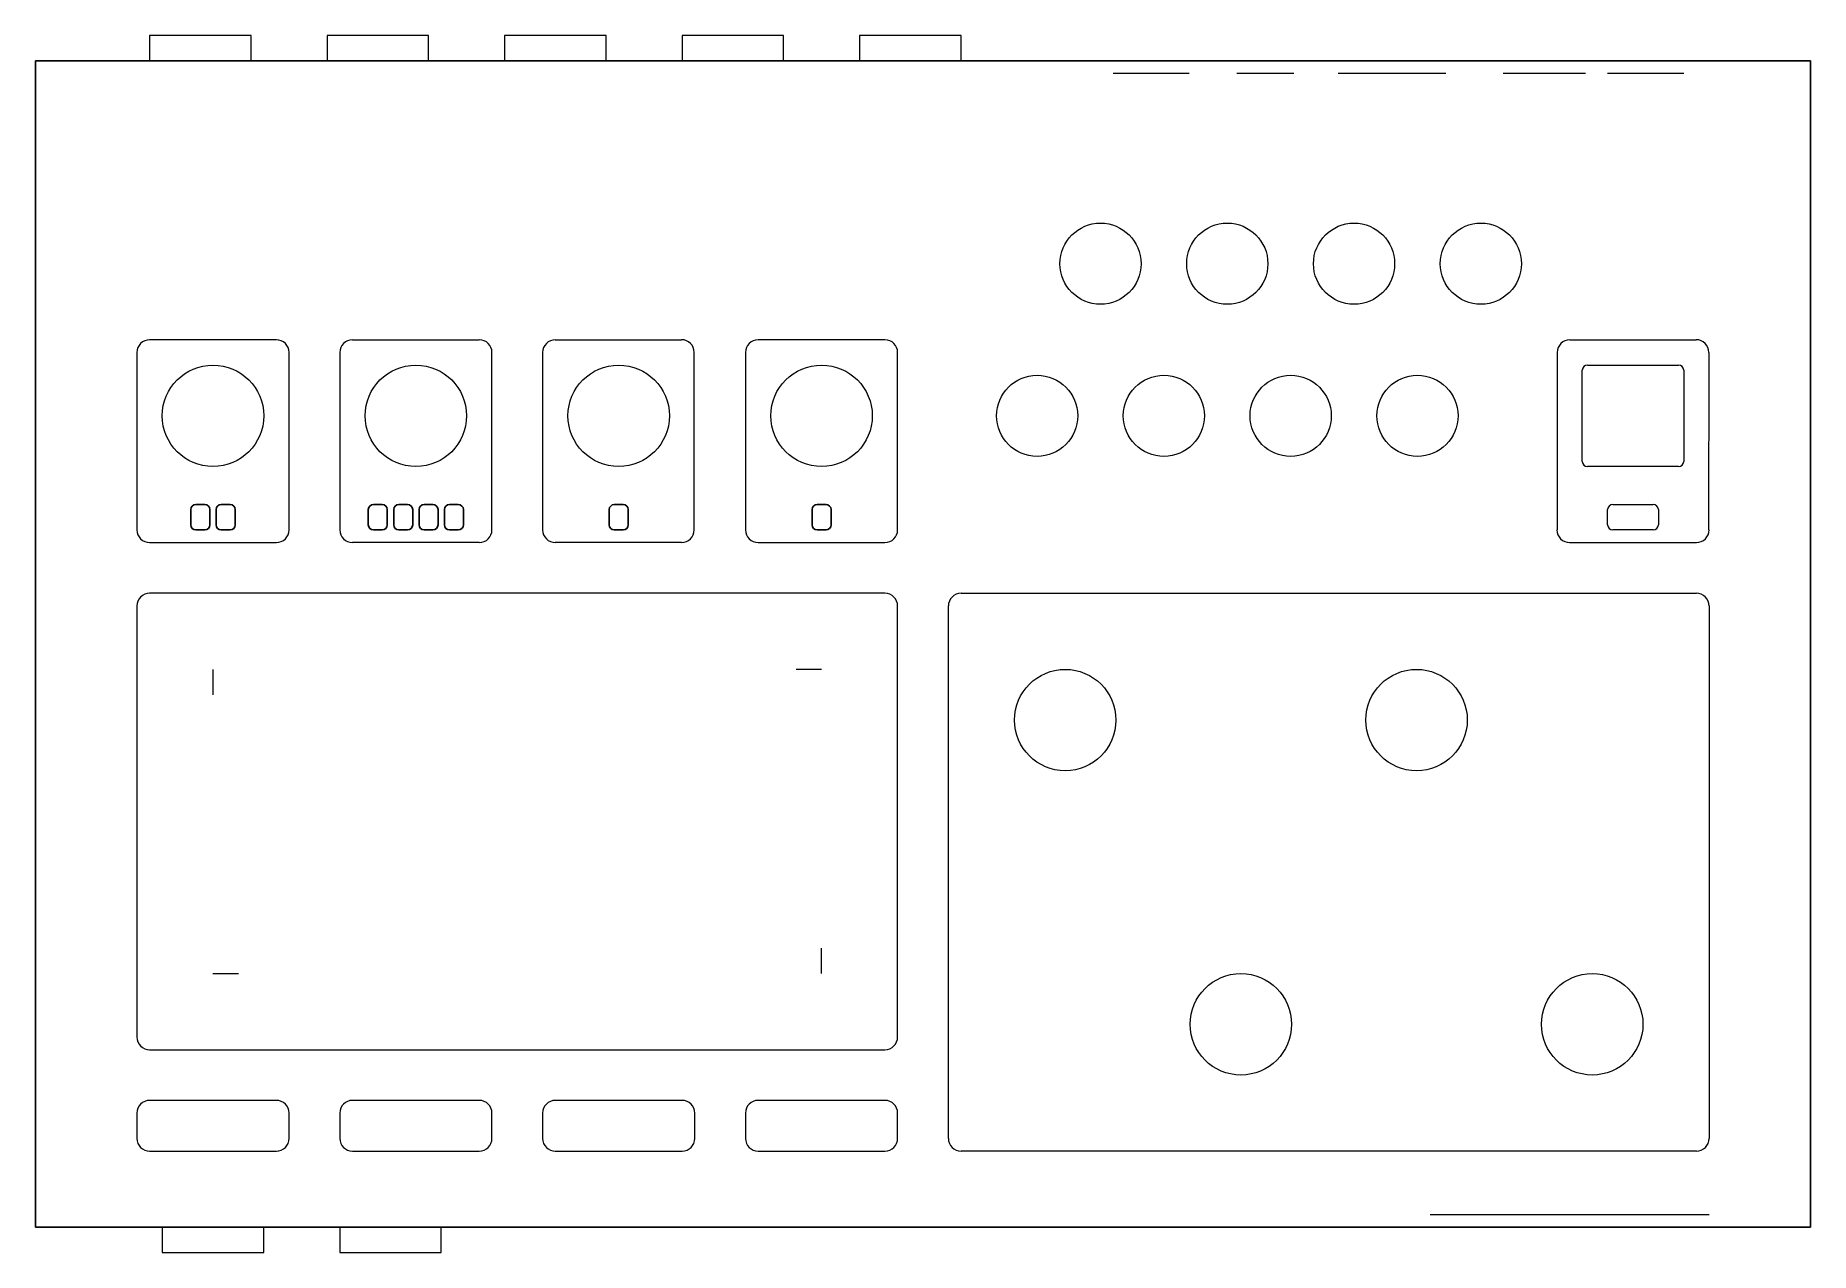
# Model space of a CAD drawing. Header units: inches. Extents: x -0.1 to 6.9, y -0.2 to 4.6.
import ezdxf

# ---------------------------------------------------------------- set-up
doc = ezdxf.new("R2010")
doc.units = ezdxf.units.IN
doc.header["$MEASUREMENT"] = 0
doc.linetypes.add('DOTX2', pattern=[12.5, 0.1, -12.4])
doc.layers.get('0').update_dxf_attribs({"lineweight": 25, "true_color": 0xffffff})
for name, color, linetype, lineweight, true_color in [('etch', 178, 'Continuous', 0, 0x000000), ('screen', 178, 'DOTX2', 5, 0x000000), ('top', 178, 'Continuous', 0, 0x000000)]:
    doc.layers.add(name, color=color, linetype=linetype, lineweight=lineweight, true_color=true_color)

msp = doc.modelspace()

# ---------------------------------------------------------------- linework, layer by layer
for p, q in [((-0.1, 4.5), (-0.1, -0.1)), ((6.9, 4.5), (-0.1, 4.5)), ((6.9, -0.1), (6.9, 4.5)), ((0.5675, 2.75), (0.5325, 2.75)), ((0.6675, 2.75), (0.6325, 2.75)), ((1.2675, 2.75), (1.2325, 2.75)), ((1.3675, 2.75), (1.3325, 2.75)), ((1.4675, 2.75), (1.4325, 2.75)), ((1.5675, 2.75), (1.5325, 2.75)), ((2.2175, 2.75), (2.1825, 2.75)), ((3.0175, 2.75), (2.9825, 2.75)), ((0.5125, 2.73), (0.5125, 2.67)), ((0.5875, 2.67), (0.5875, 2.73)), ((0.6125, 2.73), (0.6125, 2.67)), ((0.6875, 2.67), (0.6875, 2.73)), ((1.2125, 2.73), (1.2125, 2.67)), ((1.2875, 2.67), (1.2875, 2.73)), ((1.3125, 2.73), (1.3125, 2.67)), ((1.3875, 2.67), (1.3875, 2.73)), ((1.4125, 2.73), (1.4125, 2.67)), ((1.4875, 2.67), (1.4875, 2.73)), ((1.5125, 2.73), (1.5125, 2.67)), ((1.5875, 2.67), (1.5875, 2.73)), ((2.1625, 2.73), (2.1625, 2.67)), ((2.2375, 2.67), (2.2375, 2.73)), ((2.9625, 2.73), (2.9625, 2.67)), ((3.0375, 2.67), (3.0375, 2.73)), ((0.5325, 2.65), (0.5675, 2.65)), ((0.6325, 2.65), (0.6675, 2.65)), ((1.2325, 2.65), (1.2675, 2.65)), ((1.3325, 2.65), (1.3675, 2.65)), ((1.4325, 2.65), (1.4675, 2.65)), ((1.5325, 2.65), (1.5675, 2.65)), ((2.1825, 2.65), (2.2175, 2.65)), ((2.9825, 2.65), (3.0175, 2.65)), ((-0.1, -0.1), (6.9, -0.1))]:
    msp.add_line(p, q)
for centre, start, end in [((0.5325, 2.73), 90, 180), ((0.5675, 2.73), 0, 90), ((0.6325, 2.73), 90, 180), ((0.6675, 2.73), 0, 90), ((1.2325, 2.73), 90, 180), ((1.2675, 2.73), 0, 90), ((1.3325, 2.73), 90, 180), ((1.3675, 2.73), 0, 90), ((1.4325, 2.73), 90, 180), ((1.4675, 2.73), 0, 90), ((1.5325, 2.73), 90, 180), ((1.5675, 2.73), 0, 90), ((2.1825, 2.73), 90, 180), ((2.2175, 2.73), 0, 90), ((2.9825, 2.73), 90, 180), ((3.0175, 2.73), 0, 90), ((0.5325, 2.67), 180, 270), ((0.5675, 2.67), 270, 0), ((0.6325, 2.67), 180, 270), ((0.6675, 2.67), 270, 0), ((1.2325, 2.67), 180, 270), ((1.2675, 2.67), 270, 0), ((1.3325, 2.67), 180, 270), ((1.3675, 2.67), 270, 0), ((1.4325, 2.67), 180, 270), ((1.4675, 2.67), 270, 0), ((1.5325, 2.67), 180, 270), ((1.5675, 2.67), 270, 0), ((2.1825, 2.67), 180, 270), ((2.2175, 2.67), 270, 0), ((2.9825, 2.67), 180, 270), ((3.0175, 2.67), 270, 0)]:
    msp.add_arc(centre, 0.02, start, end)
at = {"layer": 'etch'}
for p, q in [((0.75, 4.6), (0.35, 4.6)), ((0.35, 4.6), (0.35, 4.5)), ((0.75, 4.5), (0.75, 4.6)), ((1.45, 4.6), (1.05, 4.6)), ((1.05, 4.6), (1.05, 4.5)), ((1.45, 4.5), (1.45, 4.6)), ((2.15, 4.6), (1.75, 4.6)), ((1.75, 4.6), (1.75, 4.5)), ((2.15, 4.5), (2.15, 4.6)), ((2.85, 4.6), (2.45, 4.6)), ((2.45, 4.6), (2.45, 4.5)), ((2.85, 4.5), (2.85, 4.6)), ((3.55, 4.6), (3.15, 4.6)), ((3.15, 4.6), (3.15, 4.5)), ((3.55, 4.5), (3.55, 4.6)), ((4.45, 4.45), (4.15, 4.45)), ((4.8625, 4.45), (4.6375, 4.45)), ((5.4625, 4.45), (5.0375, 4.45)), ((6.0125, 4.45), (5.6875, 4.45)), ((6.4, 4.45), (6.1, 4.45)), ((0.85, 3.4), (0.35, 3.4)), ((1.15, 3.4), (1.65, 3.4)), ((1.95, 3.4), (2.4478, 3.4002)), ((3.25, 3.4), (2.75, 3.4)), ((5.9511, 3.3999), (6.4489, 3.4001)), ((0.3, 3.35), (0.3, 2.65)), ((0.9, 2.65), (0.9, 3.35)), ((1.1, 3.35), (1.1, 2.65)), ((1.7, 2.65), (1.7, 3.35)), ((1.9, 3.35), (1.9, 2.65)), ((2.4978, 2.6502), (2.4978, 3.3502)), ((2.7, 3.35), (2.7, 2.65)), ((3.3, 2.65), (3.3, 3.35)), ((5.9011, 3.3499), (5.9011, 2.6499)), ((6.02, 3.3), (6.38, 3.3)), ((6.4989, 2.6501), (6.5, 3.35)), ((6, 2.92), (6, 3.28)), ((6.4, 3.28), (6.4, 2.92)), ((6.38, 2.9), (6.02, 2.9)), ((6.12, 2.75), (6.28, 2.75)), ((6.1, 2.67), (6.1, 2.73)), ((6.3, 2.73), (6.3, 2.67)), ((0.35, 2.6), (0.85, 2.6)), ((1.65, 2.6), (1.15, 2.6)), ((2.4478, 2.6002), (1.95, 2.6)), ((2.75, 2.6), (3.25, 2.6)), ((6.28, 2.65), (6.12, 2.65)), ((3.25, 2.4), (0.35, 2.4)), ((3.55, 2.4), (6.45, 2.4)), ((0.3, 2.35), (0.3, 0.65)), ((3.3, 0.65), (3.3, 2.35)), ((3.5, 0.25), (3.5, 2.35)), ((6.5, 2.35), (6.5, 0.25)), ((0.35, 0.6), (3.25, 0.6)), ((6.45, 0.2), (3.55, 0.2)), ((5.4, -0.05), (6.5, -0.05)), ((0.4, -0.1), (0.4, -0.2)), ((0.8, -0.2), (0.8, -0.1)), ((1.1, -0.1), (1.1, -0.2)), ((1.5, -0.2), (1.5, -0.1)), ((0.4, -0.2), (0.8, -0.2)), ((1.1, -0.2), (1.5, -0.2))]:
    msp.add_line(p, q, dxfattribs=at)
for centre in [(4.1, 3.7), (4.6, 3.7), (5.1, 3.7), (5.6, 3.7), (3.85, 3.1), (4.35, 3.1), (4.85, 3.1), (5.35, 3.1)]:
    msp.add_circle(centre, 0.16, dxfattribs=at)
for centre, radius, start, end in [((0.35, 3.35), 0.05, 90, 180), ((0.85, 3.35), 0.05, 0, 90), ((1.15, 3.35), 0.05, 90, 180), ((1.65, 3.35), 0.05, 0, 90), ((1.95, 3.35), 0.05, 90, 180), ((2.4478, 3.3502), 0.05, 0, 90), ((2.75, 3.35), 0.05, 90, 180), ((3.25, 3.35), 0.05, 0, 90), ((5.9511, 3.3499), 0.05, 90, 180), ((6.4489, 3.3501), 0.05, 0, 90), ((6.02, 3.28), 0.02, 90, 180), ((6.38, 3.28), 0.02, 0, 90), ((6.02, 2.92), 0.02, 180, 270), ((6.38, 2.92), 0.02, 270, 0), ((6.12, 2.73), 0.02, 90, 180), ((6.28, 2.73), 0.02, 0, 90), ((6.12, 2.67), 0.02, 180, 270), ((6.28, 2.67), 0.02, 270, 0), ((0.35, 2.65), 0.05, 180, 270), ((0.85, 2.65), 0.05, 270, 0), ((1.15, 2.65), 0.05, 180, 270), ((1.65, 2.65), 0.05, 270, 0), ((1.95, 2.65), 0.05, 180, 270), ((2.4478, 2.6502), 0.05, 270, 0), ((2.75, 2.65), 0.05, 180, 270), ((3.25, 2.65), 0.05, 270, 0), ((0.35, 2.35), 0.05, 90, 180), ((3.25, 2.35), 0.05, 0, 90), ((3.55, 2.35), 0.05, 90, 180), ((6.45, 2.35), 0.05, 0, 90), ((0.35, 0.65), 0.05, 180, 270), ((3.25, 0.65), 0.05, 270, 0), ((3.55, 0.25), 0.05, 180, 270), ((6.45, 0.25), 0.05, 270, 0)]:
    msp.add_arc(centre, radius, start, end, dxfattribs=at)
at = {"layer": 'screen'}
for p, q in [((3, 2.1), (0.6, 2.1)), ((0.6, 2.1), (0.6, 0.9)), ((3, 0.9), (3, 2.1)), ((0.6, 0.9), (3, 0.9))]:
    msp.add_line(p, q, dxfattribs=at)
at = {"layer": 'top'}
for p, q in [((5.95, 2.6), (6.45, 2.6)), ((0.3, 0.35), (0.3, 0.25)), ((0.85, 0.4), (0.35, 0.4)), ((1.65, 0.4), (1.15, 0.4)), ((1.7, 0.25), (1.7, 0.35)), ((2.45, 0.4), (1.95, 0.4)), ((2.7, 0.35), (2.7, 0.25)), ((3.25, 0.4), (2.75, 0.4)), ((0.9, 0.25), (0.9, 0.35)), ((1.1, 0.35), (1.1, 0.25)), ((1.9, 0.35), (1.9, 0.25)), ((2.5, 0.25), (2.5, 0.35)), ((3.3, 0.25), (3.3, 0.35)), ((0.35, 0.2), (0.85, 0.2)), ((1.15, 0.2), (1.65, 0.2)), ((1.95, 0.2), (2.45, 0.2)), ((2.75, 0.2), (3.25, 0.2))]:
    msp.add_line(p, q, dxfattribs=at)
for centre in [(0.6, 3.1), (1.4, 3.1), (2.2, 3.1), (3, 3.1), (3.9608, 1.9), (5.3464, 1.9), (4.6536, 0.7), (6.0392, 0.7)]:
    msp.add_circle(centre, 0.2, dxfattribs=at)
for centre, radius, start, end in [((-0.1, 4.5), 0, 0, 0), ((6.9, 4.5), 0, 0, 0), ((5.95, 2.65), 0.05, 180, 270), ((6.45, 2.65), 0.05, 270, 0), ((0.35, 0.35), 0.05, 90, 180), ((0.85, 0.35), 0.05, 0, 90), ((1.15, 0.35), 0.05, 90, 180), ((1.65, 0.35), 0.05, 0, 90), ((1.95, 0.35), 0.05, 90, 180), ((2.45, 0.35), 0.05, 0, 90), ((2.75, 0.35), 0.05, 90, 180), ((3.25, 0.35), 0.05, 0, 90), ((0.35, 0.25), 0.05, 180, 270), ((0.85, 0.25), 0.05, 270, 0), ((1.15, 0.25), 0.05, 180, 270), ((1.65, 0.25), 0.05, 270, 0), ((1.95, 0.25), 0.05, 180, 270), ((2.45, 0.25), 0.05, 270, 0), ((2.75, 0.25), 0.05, 180, 270), ((3.25, 0.25), 0.05, 270, 0), ((-0.1, -0.1), 0, 0, 0), ((6.9, -0.1), 0, 0, 0)]:
    msp.add_arc(centre, radius, start, end, dxfattribs=at)

doc.saveas('drawing.dxf')
